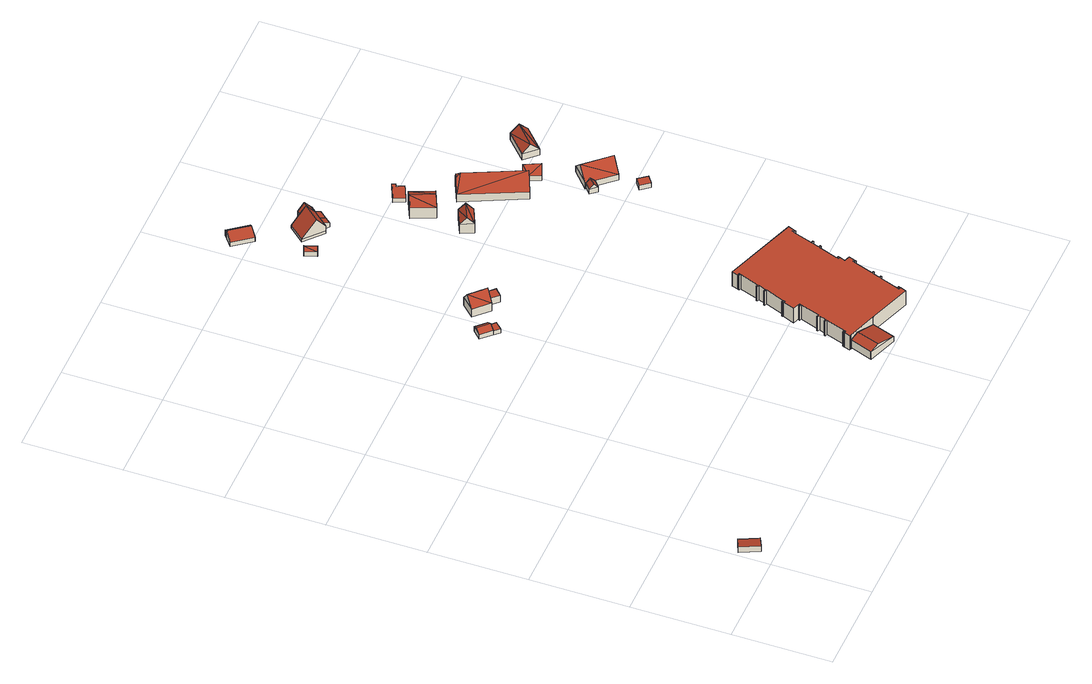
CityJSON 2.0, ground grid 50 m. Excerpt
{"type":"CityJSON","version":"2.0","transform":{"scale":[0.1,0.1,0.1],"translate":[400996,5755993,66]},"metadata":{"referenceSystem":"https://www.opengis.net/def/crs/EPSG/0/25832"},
"CityObjects":{
"building1":{"type":"Building","attributes":{"Gemeindeschluessel":"05515000","Geometrietyp2DReferenz":"3000","function":"31001_2700","roofType":"2100","measuredHeight":3.54},"geometry":[{"type":"Solid","lod":"2","boundaries":[[[[0,1,2,3]],[[4,5,1,0]],[[6,7,5,4]],[[3,2,7,6]],[[4,0,3,6]],[[1,5,7,2]]]],"semantics":{"surfaces":[{"type":"WallSurface"},{"type":"RoofSurface"},{"type":"GroundSurface"}],"values":[[0,0,0,0,1,2]]}}]},
"building2":{"type":"Building","attributes":{"Gemeindeschluessel":"05515000","Geometrietyp2DReferenz":"3000","function":"31001_2460","roofType":"3100","measuredHeight":4.68},"geometry":[{"type":"Solid","lod":"2","boundaries":[[[[8,9,10,11]],[[12,13,9,8]],[[14,15,13,12]],[[11,10,15,14]],[[8,16,12]],[[14,17,11]],[[11,17,16,8]],[[12,16,17,14]],[[9,13,15,10]]]],"semantics":{"surfaces":[{"type":"WallSurface"},{"type":"RoofSurface"},{"type":"GroundSurface"}],"values":[[0,0,0,0,0,0,1,1,2]]}}]},
"building3":{"type":"Building","attributes":{"Gemeindeschluessel":"05515000","Geometrietyp2DReferenz":"3000","function":"51009_1610","roofType":"1000","measuredHeight":2.41},"geometry":[{"type":"Solid","lod":"2","boundaries":[[[[18,19,20,21]],[[22,23,19,18]],[[24,25,23,22]],[[21,20,25,24]],[[22,18,21,24]],[[19,23,25,20]]]],"semantics":{"surfaces":[{"type":"WallSurface"},{"type":"RoofSurface"},{"type":"GroundSurface"}],"values":[[0,0,0,0,1,2]]}}]},
"building4":{"type":"Building","attributes":{"Gemeindeschluessel":"05515000","Geometrietyp2DReferenz":"3000","function":"31001_3060","roofType":"5000","measuredHeight":6.27},"address":[{"country":"Germany","locality":"Münster","thoroughfareNumber":"349","thoroughfareName":"Dingbängerweg"}],"geometry":[{"type":"Solid","lod":"2","boundaries":[[[[26,27,28,29]],[[30,31,27,26]],[[32,33,31,30]],[[34,35,33,32]],[[29,28,35,34]],[[30,36,37,32]],[[36,26,29,34,37]],[[26,36,30]],[[32,37,34]],[[27,31,33,35,28]]]],"semantics":{"surfaces":[{"type":"WallSurface"},{"type":"RoofSurface"},{"type":"GroundSurface"}],"values":[[0,0,0,0,0,1,1,0,0,2]]}}]},
"building5":{"type":"Building","attributes":{"Gemeindeschluessel":"05515000","Geometrietyp2DReferenz":"3000","function":"31001_1000"},"address":[{"country":"Germany","locality":"Münster","thoroughfareNumber":"1","thoroughfareName":"Woestenkamp"}],"children":["building5-1","building5-2"]},
"building5-1":{"type":"BuildingPart","attributes":{"roofType":"3100","measuredHeight":10.55},"parents":["building5"],"geometry":[{"type":"Solid","lod":"2","boundaries":[[[[38,39,40,41,42]],[[43,44,45,46,47]],[[48,49,44,43]],[[50,51,49,48]],[[42,41,51,50]],[[52,53,42,50]],[[50,54,52]],[[43,55,52,54]],[[54,48,43]],[[53,52,55,47,38]],[[55,43,47]],[[53,38,42]],[[50,48,54]],[[40,45,44,49,51,41]],[[39,38,47,46]],[[45,40,39,46]]]],"semantics":{"surfaces":[{"type":"WallSurface"},{"type":"RoofSurface"},{"type":"GroundSurface"},{"type":"ClosureSurface"}],"values":[[0,0,0,0,0,1,1,1,1,0,0,0,0,2,0,3]]}}]},
"building5-2":{"type":"BuildingPart","attributes":{"roofType":"1000","measuredHeight":4.11},"parents":["building5"],"geometry":[{"type":"Solid","lod":"2","boundaries":[[[[56,57,40,39]],[[58,59,57,56]],[[46,45,59,58]],[[58,56,39,46]],[[57,59,45,40]],[[45,46,39,40]]]],"semantics":{"surfaces":[{"type":"WallSurface"},{"type":"RoofSurface"},{"type":"GroundSurface"},{"type":"ClosureSurface"}],"values":[[0,0,0,1,2,3]]}}]},
"building6":{"type":"Building","attributes":{"Gemeindeschluessel":"05515000","Geometrietyp2DReferenz":"3000","function":"31001_3211","roofType":"9999","measuredHeight":9},"geometry":[{"type":"Solid","lod":"2","boundaries":[[[[60,61,62,63,64,65,66,67,68,69,70,71,72,73,74,75,76,77,78,79,80,81,82,83,84,85,86,87,88,89,90,91,92,93,94,95,96,97,98,99,100,101,102,103,104,105,106,107,108,109,110,111,112,113,114,115,116,117,118,119,120,121,122,123,124,125,126,127,128,129,130,131,132,133,134,135,136,137,138,139,140,141,142,143,144,145,146,147]],[[145,148,149,146]],[[144,150,148,145]],[[143,151,150,144]],[[142,152,151,143]],[[141,153,152,142]],[[140,154,153,141]],[[139,155,154,140]],[[138,156,155,139]],[[137,157,156,138]],[[136,158,157,137]],[[135,159,158,136]],[[134,160,159,135]],[[133,161,160,134]],[[132,162,161,133]],[[131,163,162,132]],[[130,164,163,131]],[[129,165,164,130]],[[128,166,165,129]],[[127,167,166,128]],[[126,168,167,127]],[[125,169,168,126]],[[124,170,169,125]],[[123,171,170,124]],[[122,172,171,123]],[[121,173,172,122]],[[120,174,173,121]],[[119,175,174,120]],[[118,176,175,119]],[[117,177,176,118]],[[116,178,177,117]],[[115,179,178,116]],[[114,180,179,115]],[[113,181,180,114]],[[112,182,181,113]],[[111,183,182,112]],[[110,184,183,111]],[[109,185,184,110]],[[108,186,185,109]],[[107,187,186,108]],[[106,188,187,107]],[[105,189,188,106]],[[104,190,189,105]],[[103,191,190,104]],[[102,192,191,103]],[[101,193,192,102]],[[100,194,193,101]],[[99,195,194,100]],[[98,196,195,99]],[[97,197,196,98]],[[96,198,197,97]],[[95,199,198,96]],[[94,200,199,95]],[[93,201,200,94]],[[92,202,201,93]],[[88,203,204,89]],[[91,205,202,92]],[[90,206,205,91]],[[89,204,206,90]],[[87,207,203,88]],[[86,208,207,87]],[[85,209,208,86]],[[84,210,209,85]],[[83,211,210,84]],[[82,212,211,83]],[[81,213,212,82]],[[80,214,213,81]],[[79,215,214,80]],[[78,216,215,79]],[[77,217,216,78]],[[76,218,217,77]],[[75,219,218,76]],[[74,220,219,75]],[[73,221,220,74]],[[72,222,221,73]],[[71,223,222,72]],[[70,224,223,71]],[[69,225,224,70]],[[68,226,225,69]],[[67,227,226,68]],[[66,228,227,67]],[[65,229,228,66]],[[64,230,229,65]],[[63,231,230,64]],[[62,232,231,63]],[[61,233,232,62]],[[60,234,233,61]],[[147,235,234,60]],[[146,149,235,147]],[[148,150,151,152,153,154,155,156,157,158,159,160,161,162,163,164,165,166,167,168,169,170,171,172,173,174,175,176,177,178,179,180,181,182,183,184,185,186,187,188,189,190,191,192,193,194,195,196,197,198,199,200,201,202,205,206,204,203,207,208,209,210,211,212,213,214,215,216,217,218,219,220,221,222,223,224,225,226,227,228,229,230,231,232,233,234,235,149]]]],"semantics":{"surfaces":[{"type":"RoofSurface"},{"type":"WallSurface"},{"type":"GroundSurface"}],"values":[[0,1,1,1,1,1,1,1,1,1,1,1,1,1,1,1,1,1,1,1,1,1,1,1,1,1,1,1,1,1,1,1,1,1,1,1,1,1,1,1,1,1,1,1,1,1,1,1,1,1,1,1,1,1,1,1,1,1,1,1,1,1,1,1,1,1,1,1,1,1,1,1,1,1,1,1,1,1,1,1,1,1,1,1,1,1,1,1,1,2]]}}]},
"building7":{"type":"Building","attributes":{"Gemeindeschluessel":"05515000","Geometrietyp2DReferenz":"3000","function":"31001_2700","roofType":"3100","measuredHeight":3.68},"geometry":[{"type":"Solid","lod":"2","boundaries":[[[[236,237,238,239]],[[240,241,237,236]],[[242,243,241,240]],[[239,238,243,242]],[[236,244,240]],[[242,245,239]],[[239,245,244]],[[244,236,239]],[[245,242,240]],[[240,244,245]],[[237,241,243,238]]]],"semantics":{"surfaces":[{"type":"WallSurface"},{"type":"RoofSurface"},{"type":"GroundSurface"}],"values":[[0,0,0,0,0,0,1,1,1,1,2]]}}]},
"building8":{"type":"Building","attributes":{"Gemeindeschluessel":"05515000","Geometrietyp2DReferenz":"3000","function":"31001_2460","roofType":"2100","measuredHeight":4.99},"geometry":[{"type":"Solid","lod":"2","boundaries":[[[[246,247,248,249]],[[250,251,247,246]],[[252,253,251,250]],[[249,248,253,252]],[[250,246,249,252]],[[247,251,253,248]]]],"semantics":{"surfaces":[{"type":"WallSurface"},{"type":"RoofSurface"},{"type":"GroundSurface"}],"values":[[0,0,0,0,1,2]]}}]},
"building9":{"type":"Building","attributes":{"Gemeindeschluessel":"05515000","Geometrietyp2DReferenz":"3000","function":"51009_1610","roofType":"2100","measuredHeight":5.01},"geometry":[{"type":"Solid","lod":"2","boundaries":[[[[254,255,256,257]],[[258,259,255,254]],[[260,261,259,258]],[[257,256,261,260]],[[258,254,257,260]],[[255,259,261,256]]]],"semantics":{"surfaces":[{"type":"WallSurface"},{"type":"RoofSurface"},{"type":"GroundSurface"}],"values":[[0,0,0,0,1,2]]}}]},
"building10":{"type":"Building","attributes":{"Gemeindeschluessel":"05515000","Geometrietyp2DReferenz":"3000","function":"31001_1000"},"address":[{"country":"Germany","locality":"Münster","thoroughfareNumber":"386","thoroughfareName":"Dingbängerweg"}],"children":["building10-1","building10-2","building10-3"]},
"building10-1":{"type":"BuildingPart","attributes":{"roofType":"2100","measuredHeight":4.27},"parents":["building10"],"geometry":[{"type":"Solid","lod":"2","boundaries":[[[[262,263,264,265]],[[266,267,263,262]],[[268,269,267,266]],[[270,271,269,268]],[[272,273,274,271,270]],[[275,276,277]],[[272,270,268,266,262,265,277]],[[263,267,269,271,274,275,264]],[[275,274,273,276]],[[276,273,272,277]],[[264,275,277,265]]]],"semantics":{"surfaces":[{"type":"WallSurface"},{"type":"RoofSurface"},{"type":"GroundSurface"},{"type":"ClosureSurface"}],"values":[[0,0,0,0,0,0,1,2,3,3,3]]}}]},
"building10-2":{"type":"BuildingPart","attributes":{"roofType":"3100","measuredHeight":10.68},"parents":["building10"],"geometry":[{"type":"Solid","lod":"2","boundaries":[[[[278,279,280,281]],[[282,283,274,273]],[[284,285,283,282]],[[286,287,285,284]],[[281,280,287,286]],[[288,289,290,281,286]],[[291,292,289,288,293,294]],[[294,293,284,282]],[[293,288,286,284]],[[272,291,294,282,273]],[[290,295,278,281]],[[279,296,275,274,283,285,287,280]],[[279,278,297,296]],[[296,297,276,275]],[[275,276,273,274]],[[277,298,292,291,272]],[[277,272,273,276]],[[298,299,295,290,289,292]],[[297,278,295,299]],[[299,298,277,276,297]]]],"semantics":{"surfaces":[{"type":"WallSurface"},{"type":"RoofSurface"},{"type":"GroundSurface"},{"type":"ClosureSurface"}],"values":[[0,0,0,0,0,1,1,0,0,0,0,2,3,3,3,0,3,0,3,3]]}}]},
"building10-3":{"type":"BuildingPart","attributes":{"roofType":"3100","measuredHeight":8.61},"parents":["building10"],"geometry":[{"type":"Solid","lod":"2","boundaries":[[[[300,301,279,278,295]],[[302,303,301,300]],[[304,265,264,303,302]],[[300,295,299,302]],[[298,304,302,299]],[[279,301,303,264,275,296]],[[279,296,297,278]],[[278,297,299,295]],[[277,265,304,298]],[[275,264,265,277]],[[277,298,276,275]],[[275,276,297,296]],[[276,298,299,297]]]],"semantics":{"surfaces":[{"type":"WallSurface"},{"type":"RoofSurface"},{"type":"GroundSurface"},{"type":"ClosureSurface"}],"values":[[0,0,0,1,1,2,3,3,0,3,0,3,3]]}}]},
"building11":{"type":"Building","attributes":{"Gemeindeschluessel":"05515000","Geometrietyp2DReferenz":"3000","function":"51009_1610","roofType":"2100","measuredHeight":3.98},"geometry":[{"type":"Solid","lod":"2","boundaries":[[[[305,306,307,272]],[[308,309,306,305]],[[310,311,309,308]],[[272,307,311,310]],[[308,305,272,310]],[[306,309,311,307]]]],"semantics":{"surfaces":[{"type":"WallSurface"},{"type":"RoofSurface"},{"type":"GroundSurface"}],"values":[[0,0,0,0,1,2]]}}]},
"building12":{"type":"Building","attributes":{"Gemeindeschluessel":"05515000","Geometrietyp2DReferenz":"3000","function":"31001_1000","roofType":"3100","measuredHeight":9.6},"address":[{"country":"Germany","locality":"Münster","thoroughfareNumber":"372","thoroughfareName":"Dingbängerweg"}],"geometry":[{"type":"Solid","lod":"2","boundaries":[[[[312,313,314,315]],[[316,317,313,312]],[[318,319,317,316]],[[315,314,319,318]],[[312,320,316]],[[318,321,315]],[[321,320,312]],[[312,315,321]],[[318,316,320]],[[320,321,318]],[[313,317,319,314]]]],"semantics":{"surfaces":[{"type":"WallSurface"},{"type":"RoofSurface"},{"type":"GroundSurface"}],"values":[[0,0,0,0,0,0,1,1,1,1,2]]}}]},
"building13":{"type":"Building","attributes":{"Gemeindeschluessel":"05515000","Geometrietyp2DReferenz":"3000","function":"31001_1000","roofType":"3100","measuredHeight":9.84},"address":[{"country":"Germany","locality":"Münster","thoroughfareNumber":"374","thoroughfareName":"Dingbängerweg"}],"geometry":[{"type":"Solid","lod":"2","boundaries":[[[[322,323,324,325]],[[326,327,323,322]],[[328,329,327,326]],[[325,324,329,328]],[[322,330,326]],[[328,331,325]],[[325,331,330]],[[330,322,325]],[[331,328,326]],[[326,330,331]],[[323,327,329,324]]]],"semantics":{"surfaces":[{"type":"WallSurface"},{"type":"RoofSurface"},{"type":"GroundSurface"}],"values":[[0,0,0,0,0,0,1,1,1,1,2]]}}]},
"building14":{"type":"Building","attributes":{"Gemeindeschluessel":"05515000","Geometrietyp2DReferenz":"3000","function":"31001_2460","roofType":"1000","measuredHeight":2.46},"geometry":[{"type":"Solid","lod":"2","boundaries":[[[[332,333,334,335]],[[336,337,333,332]],[[338,339,337,336]],[[340,341,339,338]],[[342,343,341,340]],[[344,345,343,342]],[[346,347,345,344]],[[335,334,347,346]],[[344,342,340,338,336,332,335,346]],[[333,337,339,341,343,345,347,334]]]],"semantics":{"surfaces":[{"type":"WallSurface"},{"type":"RoofSurface"},{"type":"GroundSurface"}],"values":[[0,0,0,0,0,0,0,0,1,2]]}}]},
"building15":{"type":"Building","attributes":{"Gemeindeschluessel":"05515000","Geometrietyp2DReferenz":"3000","function":"31001_1000","roofType":"9999","measuredHeight":12.38},"address":[{"country":"Germany","locality":"Münster","thoroughfareNumber":"370","thoroughfareName":"Dingbängerweg"}],"geometry":[{"type":"Solid","lod":"2","boundaries":[[[[348,349,350,351]],[[352,353,349,348]],[[354,355,353,352]],[[356,357,355,354]],[[351,350,357,356]],[[358,359,360,361]],[[359,358,351]],[[362,359,351]],[[351,356,362]],[[360,359,348]],[[363,348,359,354]],[[359,362,354]],[[363,352,348]],[[363,354,352]],[[348,351,358,361,360]],[[362,356,354]],[[349,353,355,357,350]]]],"semantics":{"surfaces":[{"type":"WallSurface"},{"type":"RoofSurface"},{"type":"GroundSurface"}],"values":[[0,0,0,0,0,1,1,1,1,1,1,1,0,0,0,0,2]]}}]},
"building16":{"type":"Building","attributes":{"Gemeindeschluessel":"05515000","Geometrietyp2DReferenz":"3000","function":"51009_1610","roofType":"3100","measuredHeight":5.53},"geometry":[{"type":"Solid","lod":"2","boundaries":[[[[364,365,366,367]],[[368,369,365,364]],[[370,371,369,368]],[[367,366,371,370]],[[364,372,368]],[[370,373,367]],[[367,373,372,364]],[[368,372,373,370]],[[365,369,371,366]]]],"semantics":{"surfaces":[{"type":"WallSurface"},{"type":"RoofSurface"},{"type":"GroundSurface"}],"values":[[0,0,0,0,0,0,1,1,2]]}}]},
"building17":{"type":"Building","attributes":{"Gemeindeschluessel":"05515000","Geometrietyp2DReferenz":"3000","function":"51009_1610","roofType":"1000","measuredHeight":2.88},"geometry":[{"type":"Solid","lod":"2","boundaries":[[[[374,375,376,377]],[[378,379,375,374]],[[380,381,379,378]],[[377,376,381,380]],[[378,374,377,380]],[[375,379,381,376]]]],"semantics":{"surfaces":[{"type":"WallSurface"},{"type":"RoofSurface"},{"type":"GroundSurface"}],"values":[[0,0,0,0,1,2]]}}]},
"building18":{"type":"Building","attributes":{"Gemeindeschluessel":"05515000","Geometrietyp2DReferenz":"3000","function":"31001_2460","roofType":"5000","measuredHeight":7.23},"geometry":[{"type":"Solid","lod":"2","boundaries":[[[[382,383,384,385]],[[386,387,383,382]],[[388,389,387,386]],[[390,391,389,388]],[[385,384,391,390]],[[386,382,392,393]],[[392,385,390]],[[393,392,390]],[[390,388,393]],[[386,393,388]],[[385,392,382]],[[383,387,389,391,384]]]],"semantics":{"surfaces":[{"type":"WallSurface"},{"type":"RoofSurface"},{"type":"GroundSurface"}],"values":[[0,0,0,0,0,1,1,1,1,0,0,2]]}}]},
"building19":{"type":"Building","attributes":{"Gemeindeschluessel":"05515000","Geometrietyp2DReferenz":"3000","function":"31001_1000","roofType":"3100","measuredHeight":10.07},"address":[{"country":"Germany","locality":"Münster","thoroughfareNumber":"360","thoroughfareName":"Dingbängerweg"}],"geometry":[{"type":"Solid","lod":"2","boundaries":[[[[394,395,396,397]],[[398,399,395,394]],[[400,401,399,398]],[[402,403,401,400]],[[404,405,403,402]],[[397,396,405,404]],[[404,406,407]],[[407,398,394,397,404]],[[406,402,400]],[[400,407,406]],[[407,400,398]],[[406,404,402]],[[395,399,401,403,405,396]]]],"semantics":{"surfaces":[{"type":"WallSurface"},{"type":"RoofSurface"},{"type":"GroundSurface"}],"values":[[0,0,0,0,0,0,1,1,1,1,0,0,2]]}}]},
"building20":{"type":"Building","attributes":{"Gemeindeschluessel":"05515000","Geometrietyp2DReferenz":"3000","function":"31001_2700","roofType":"3100","measuredHeight":8.11},"geometry":[{"type":"Solid","lod":"2","boundaries":[[[[408,409,410,411]],[[412,413,409,408]],[[414,415,413,412]],[[411,410,415,414]],[[408,416,412]],[[414,417,411]],[[408,411,417]],[[417,416,408]],[[416,417,414]],[[414,412,416]],[[409,413,415,410]]]],"semantics":{"surfaces":[{"type":"WallSurface"},{"type":"RoofSurface"},{"type":"GroundSurface"}],"values":[[0,0,0,0,0,0,1,1,1,1,2]]}}]}
},
"vertices":[
[46,66,62],[46,66,26],[102,93,26],[102,93,52],[1,161,62],[1,161,26],[57,187,52],[57,187,26],
[983,1780,49],[983,1780,21],[933,1829,21],[933,1829,49],[942,1737,49],[942,1737,21],[892,1786,49],[892,1786,21],[963,1759,68],[912,1807,68],
[968,1711,45],[968,1711,20],[1001,1745,20],[1001,1745,45],[942,1737,45],[942,1737,20],[974,1771,45],[974,1771,20],
[1459,174,72],[1459,174,24],[1419,63,24],[1419,63,72],[1607,122,57],[1607,122,24],[1566,6,57],[1566,6,24],[1418,59,72],[1418,59,24],[1504,158,87],[1463,43,87],
[1151,1865,69],[1151,1865,60],[1151,1865,19],[1152,1865,19],[1152,1865,69],[1090,1803,69],[1090,1803,19],[1117,1830,19],[1117,1830,60],[1117,1830,69],[1017,1874,69],[1017,1874,19],[1078,1937,69],[1078,1937,19],[1121,1834,125],[1151,1865,70],[1048,1906,125],[1117,1830,118],
[1194,1822,60],[1194,1822,19],[1160,1788,60],[1160,1788,19],
[1607,122,105],[1822,46,105],[1833,76,105],[1822,80,105],[1823,84,105],[1834,80,105],[1836,86,105],[1825,90,105],[1860,187,105],[1871,183,105],[1873,189,105],[1862,193,105],[1875,230,105],[1886,227,105],[1888,232,105],[1878,236,105],[1912,334,105],[1923,330,105],[1925,336,105],[1914,340,105],[1916,344,105],[1926,340,105],[1937,370,105],[1908,380,105],[1918,408,105],[1907,412,105],[1909,416,105],[1920,412,105],[1922,418,105],[1911,422,105],[1945,519,105],[1956,515,105],[1958,522,105],[1948,525,105],[1961,562,105],[1972,558,105],[1974,564,105],[1963,568,105],[1997,666,105],[2008,662,105],[2010,668,105],[2000,672,105],[2001,676,105],[2012,672,105],[2023,702,105],[1650,835,105],[1639,804,105],[1650,801,105],[1648,797,105],[1637,801,105],[1635,794,105],[1646,791,105],[1611,693,105],[1601,697,105],[1598,691,105],[1609,687,105],[1596,650,105],[1585,654,105],[1583,648,105],[1594,644,105],[1559,547,105],[1548,551,105],[1546,545,105],[1557,541,105],[1556,537,105],[1545,541,105],[1524,483,105],[1564,469,105],[1562,465,105],[1552,469,105],[1549,463,105],[1560,459,105],[1526,361,105],[1515,365,105],[1513,359,105],[1524,355,105],[1510,318,105],[1500,322,105],[1497,316,105],[1508,312,105],[1474,215,105],[1463,218,105],[1461,212,105],[1472,209,105],[1470,205,105],[1460,209,105],[1449,178,105],[1459,174,105],[1460,209,15],[1449,178,15],[1470,205,15],[1472,209,15],[1461,212,15],[1463,218,15],[1474,215,15],[1508,312,15],[1497,316,15],[1500,322,15],[1510,318,15],[1524,355,15],[1513,359,15],[1515,365,15],[1526,361,15],[1560,459,15],[1549,463,15],[1552,469,15],[1562,465,15],[1564,469,15],[1524,483,15],[1545,541,15],[1556,537,15],[1557,541,15],[1546,545,15],[1548,551,15],[1559,547,15],[1594,644,15],[1583,648,15],[1585,654,15],[1596,650,15],[1609,687,15],[1598,691,15],[1601,697,15],[1611,693,15],[1646,791,15],[1635,794,15],[1637,801,15],[1648,797,15],[1650,801,15],[1639,804,15],[1650,835,15],[2023,702,15],[2012,672,15],[2001,676,15],[2000,672,15],[2010,668,15],[2008,662,15],[1997,666,15],[1963,568,15],[1974,564,15],[1972,558,15],[1961,562,15],[1948,525,15],[1958,522,15],[1922,418,15],[1911,422,15],[1956,515,15],[1945,519,15],[1920,412,15],[1909,416,15],[1907,412,15],[1918,408,15],[1908,380,15],[1937,370,15],[1926,340,15],[1916,344,15],[1914,340,15],[1925,336,15],[1923,330,15],[1912,334,15],[1878,236,15],[1888,232,15],[1886,227,15],[1875,230,15],[1862,193,15],[1873,189,15],[1871,183,15],[1860,187,15],[1825,90,15],[1836,86,15],[1834,80,15],[1823,84,15],[1822,80,15],[1833,76,15],[1822,46,15],[1607,122,15],[1459,174,15],
[1116,2741,44],[1116,2741,17],[1138,2681,17],[1138,2681,44],[1154,2755,44],[1154,2755,17],[1175,2694,44],[1175,2694,17],[1141,2750,54],[1162,2690,54],
[1127,2985,41],[1127,2985,14],[1172,3020,14],[1172,3020,64],[1055,3080,41],[1055,3080,14],[1100,3115,64],[1100,3115,14],
[1116,3127,48],[1116,3127,13],[1100,3115,13],[1100,3115,63],[1188,3032,48],[1188,3032,13],[1172,3020,63],[1172,3020,13],
[1404,2814,48],[1404,2814,7],[1401,2817,7],[1401,2817,50],[1381,2788,48],[1381,2788,7],[1404,2768,33],[1404,2768,7],[1373,2732,33],[1373,2732,7],[1346,2755,50],[1346,2755,24],[1346,2755,7],[1372,2784,7],[1372,2784,24],[1372,2784,50],
[1322,2827,24],[1322,2827,7],[1278,2865,7],[1278,2865,24],[1320,2725,24],[1320,2725,7],[1302,2704,24],[1302,2704,7],[1208,2786,24],[1208,2786,7],[1266,2735,114],[1336,2815,114],[1322,2827,92],[1346,2755,55],[1372,2784,55],[1302,2704,55],[1320,2725,55],[1322,2827,52],[1347,2805,7],[1347,2805,24],[1372,2784,52],[1347,2805,93],
[1352,2861,52],[1352,2861,7],[1376,2839,93],[1376,2839,7],[1401,2817,52],
[1373,2732,34],[1373,2732,10],[1346,2755,10],[1347,2703,34],[1347,2703,10],[1320,2725,50],[1320,2725,10],
[1610,2171,72],[1610,2171,13],[1520,2129,13],[1520,2129,72],[1639,2107,72],[1639,2107,13],[1549,2066,72],[1549,2066,13],[1625,2139,109],[1535,2097,109],
[1518,2375,90],[1518,2375,23],[1568,2261,23],[1568,2261,90],[1618,2420,90],[1618,2420,23],[1669,2306,90],[1669,2306,23],[1568,2397,122],[1618,2284,122],
[1668,2456,48],[1668,2456,24],[1689,2465,24],[1689,2465,48],[1613,2431,48],[1613,2431,24],[1589,2487,48],[1589,2487,24],[1644,2511,48],[1644,2511,24],[1679,2526,48],[1679,2526,24],[1686,2508,48],[1686,2508,24],[1672,2502,48],[1672,2502,24],
[1828,2271,54],[1828,2271,8],[1716,2219,8],[1716,2219,54],[1956,1985,54],[1956,1985,8],[1967,1966,54],[1967,1966,8],[1854,1914,54],[1854,1914,8],[1760,2239,115],[1780,2228,132],[1785,2251,114],[1774,2246,114],[1911,1940,132],[1956,1985,56],
[2005,1695,52],[2005,1695,21],[1972,1665,21],[1972,1665,52],[2035,1662,52],[2035,1662,21],[2001,1632,52],[2001,1632,21],[2020,1679,76],[1987,1648,76],
[2120,1417,47],[2120,1417,18],[2158,1446,18],[2158,1446,47],[2085,1463,47],[2085,1463,18],[2123,1492,47],[2123,1492,18],
[2020,2014,36],[2020,2014,6],[1956,1985,6],[1956,1985,36],[2058,1937,36],[2058,1937,6],[1993,1908,36],[1993,1908,6],[1967,1966,36],[1967,1966,6],[1989,2000,79],[2027,1923,79],
[2005,1695,53],[2005,1695,17],[2035,1662,17],[2035,1662,53],[2002,1698,53],[2002,1698,17],[2093,1780,53],[2093,1780,17],[2203,1657,53],[2203,1657,17],[2113,1576,53],[2113,1576,17],[2158,1616,118],[2047,1739,118],
[2146,1979,44],[2146,1979,5],[2254,2079,5],[2254,2079,44],[2087,2042,44],[2087,2042,5],[2195,2142,44],[2195,2142,5],[2117,2011,86],[2225,2110,86]
]}
